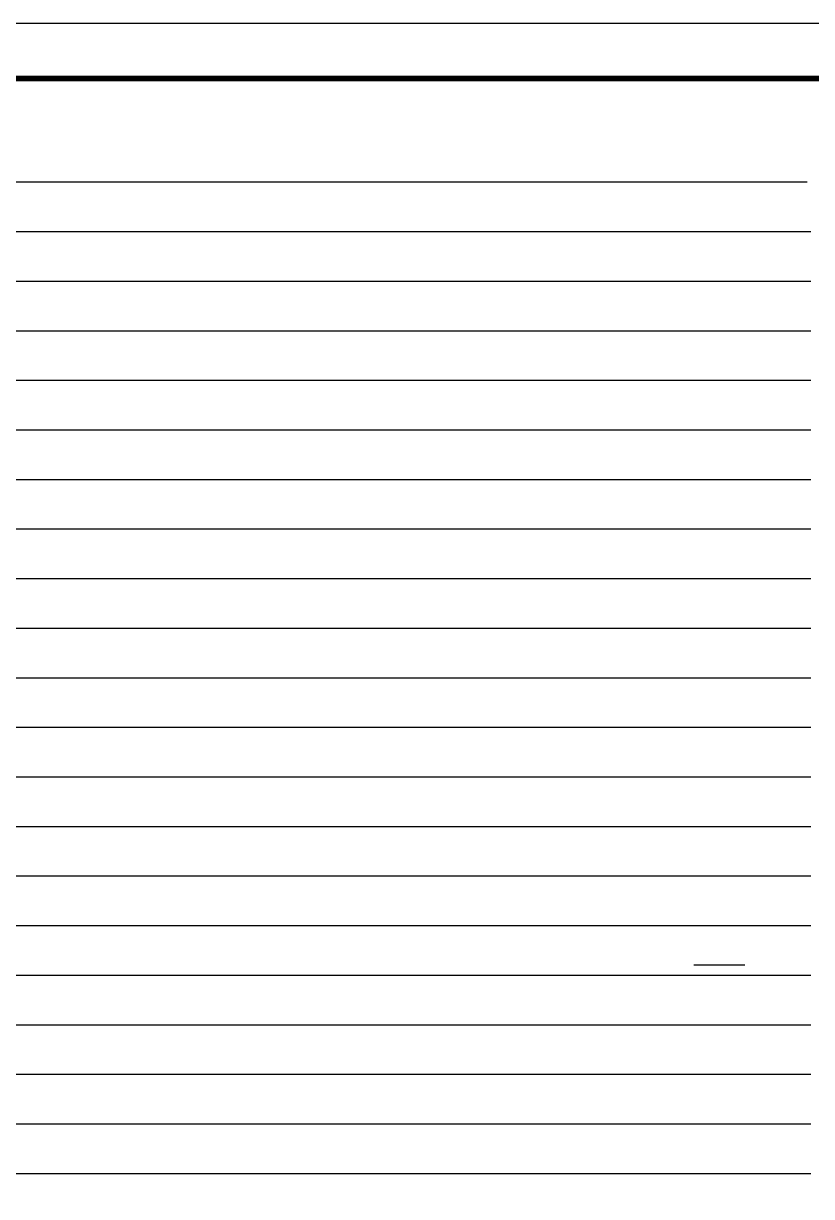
# Model space of a CAD drawing. Extents: x -695846 to 822170, y -413475 to 397179.
# Drawn here: x 436391 to 450697, y 47193 to 68491 of the extents above; entities that cross this region are included whole.
import ezdxf

# ---------------------------------------------------------------- set-up
doc = ezdxf.new("R2010")
doc.units = 0
doc.header["$LTSCALE"] = 1000
doc.header["$MEASUREMENT"] = 0
doc.layers.add('T-图框-175', color=175, linetype='Continuous')
doc.layers.add('ZSX', color=8, linetype='Continuous')

msp = doc.modelspace()

# ---------------------------------------------------------------- linework, layer by layer
at = {"color": 4}
msp.add_lwpolyline([(448560, 51402), (449488, 51402)], dxfattribs=at)
at = {"layer": 'T-图框-175'}
msp.add_lwpolyline([(399820, 26491), (459220, 26491), (459220, 68491), (399820, 68491)], close=True, dxfattribs=at)
at = {"layer": 'T-图框-175', "const_width": 100}
msp.add_lwpolyline([(402320, 27491), (458220, 27491), (458220, 67491), (402320, 67491)], close=True, dxfattribs=at)
at = {"layer": 'ZSX', "linetype": 'Continuous'}
for p, q in [((402220, 65613), (450620, 65613)), ((402282, 64713), (450682, 64713)), ((402282, 63813), (450682, 63813)), ((402282, 62913), (450682, 62913)), ((402282, 62013), (450682, 62013)), ((402282, 61113), (450682, 61113)), ((402282, 60213), (450682, 60213)), ((402282, 59313), (450682, 59313)), ((402282, 58413), (450682, 58413)), ((402282, 57513), (450682, 57513)), ((402282, 56613), (450682, 56613)), ((402282, 55713), (450682, 55713)), ((402282, 54813), (450682, 54813)), ((402282, 53913), (450682, 53913)), ((402282, 53013), (450682, 53013)), ((402282, 52113), (450682, 52113)), ((402282, 51213), (450682, 51213)), ((402282, 50313), (450682, 50313)), ((402282, 49413), (450682, 49413)), ((402282, 48513), (450682, 48513)), ((402282, 47613), (450682, 47613))]:
    msp.add_line(p, q, dxfattribs=at)

doc.saveas('drawing.dxf')
